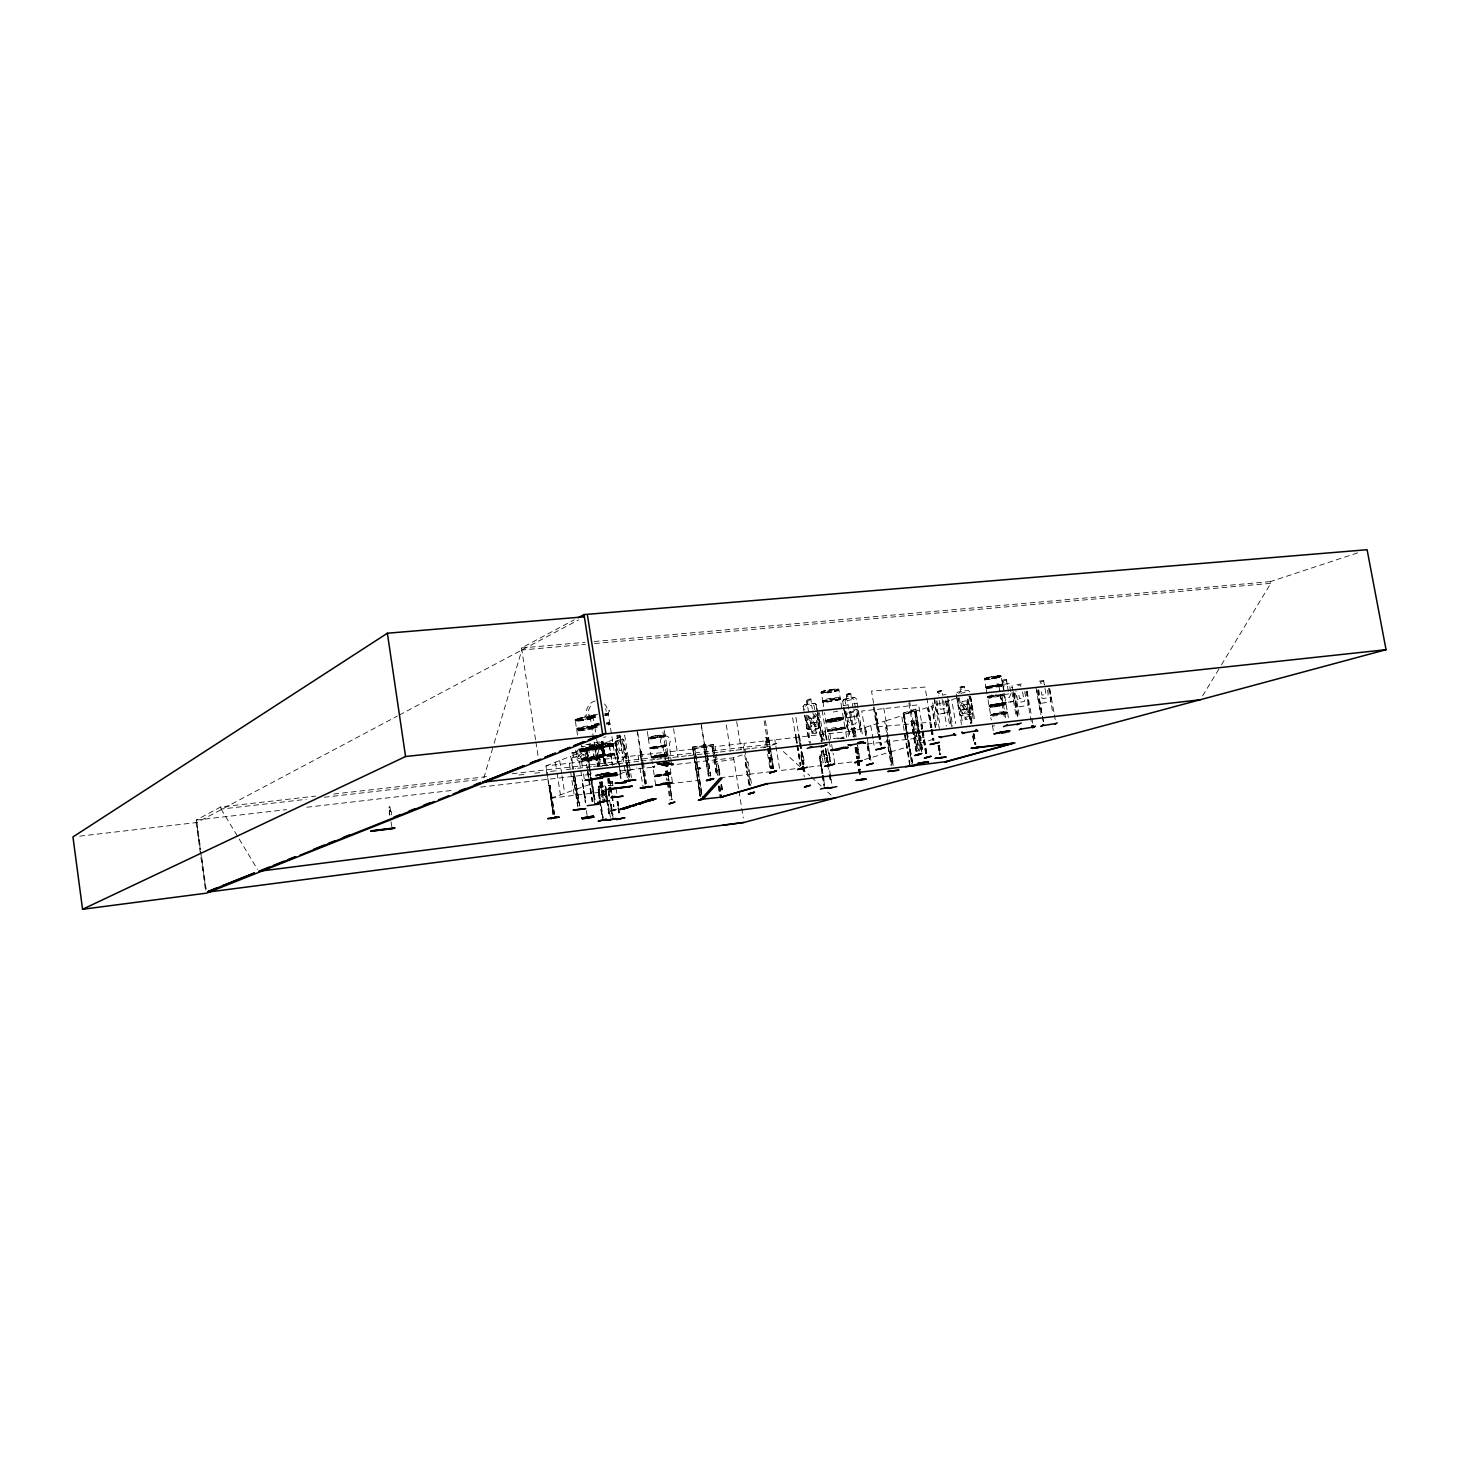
<?xml version="1.0" encoding="UTF-8"?>
<svg xmlns="http://www.w3.org/2000/svg" width="1459" height="1459" viewBox="0 0 1459 1459"><rect width="100%" height="100%" fill="white"/><g stroke="black" fill="none" stroke-linecap="round" stroke-linejoin="round"><path stroke-width="0.75" stroke-dasharray="5 3.75" d="M587.795 748.084L594.524 747.136C590.439 745.239 572.493 753.172 581.722 749.269L579.734 749.634L585.406 748.048M986.922 688.575L985.7 687.536L984.789 678.271M1002.059 684.198L986.01 688.229L987.433 696.727L995.275 695.888M841.697 708.016L840.348 698.679M846.53 737.178L845.089 727.512L827.308 730.43L824.499 712.63M1002.807 684.873L1003.445 689.596M1007.585 712.484L990.497 714.946L999.415 712.174L1006.418 711.39L1007.604 712.521L990.552 715.421L1007.604 712.612L1008.935 721.348M663.28 754.54L664.994 753.956M590.147 716.515L593.193 736.193M595.564 732.035L594.871 727.22A9.338 1.003 -8.8 0 0 582.305 728.059A9.338 1.003 -8.8 0 0 580.025 730.157A9.338 1.003 -8.8 0 0 594.871 727.22L594.889 727.093M594.123 742.193L596.275 756.491L599.904 754.686M611.321 733.184L608.221 713.487M577.509 735.044L575.174 719.871M840.001 699.791L823.15 702.6L821.162 692.15M665.231 735.901L648.252 738.236L649.857 747.701L666.799 745.494L649.82 748.485L666.69 745.239L665.249 735.81L648.434 738.911L665.176 736.047L648.27 737.652L647.03 729.792M596.312 755.817L596.257 757.185L614.804 753.975L581.211 759.683L579.661 749.689L589.874 748.868M839.034 718.138L825.849 720.6L828.457 720.6M625.674 757.531C629.759 741.993 621.443 772.139 616.975 755.124M829.059 740.37L827.362 730.941L845.162 728.041L827.344 730.339L844.761 727.348M613.327 746.151L602.385 747.61L602.676 748.558M991.846 704.606L990.387 704.989L1002.187 703.165L990.406 704.971M579.898 750.4L598.299 747.154L597.989 748.467L594.451 749.616L580.007 751.221L596.312 748.048M590.749 718.758L589.181 718.849L590.166 718.284M606.889 800.644L605.85 787.003L604.701 785.763L598.409 786.237L599.412 797.599M389.097 807.465L389.972 806.845M590.093 716.843L590.056 716.825A9.265 1.04 -8.8 0 0 595.637 716.861L590.001 716.387M581.266 759.409L599.613 758.078L600.98 766.996M603.297 749.598L605.813 765.264L601.309 741.537L602.841 740.971L603.132 742.303L581.886 746.917L581.667 745.604M603.552 755.671L605.175 755.415L603.369 754.339M592.682 716.387L591.479 716.643L593.321 717.481L589.947 718.649L591.296 717.956M581.193 759.811L591.479 759.099L614.731 754.321M594.834 727.384L594.634 726.071A9.192 1.003 -8.8 0 1 579.934 728.953A9.192 1.003 -8.8 0 1 582.177 726.892A9.192 1.003 -8.8 0 1 594.543 726.071L593.156 716.88M987.433 696.782L1004.485 694.593L1003.591 694.411M587.612 749.835L583.272 750.418L596.02 748.175L594.761 749.197M1013.367 701.487L1003.172 702.928L1013.367 701.487L1013.877 696.855M818.262 717.427L817.824 722.278L818.426 717.427M594.907 747.063L608.567 741.537L612.251 765.227M597.442 748.084C590.621 748.522 602.184 746.151 595.491 747.209M599.576 757.969L596.257 757.185L597.935 766.796M614.713 754.412L616.227 764.169M1050.425 701.706L1051.045 697.274L1049.021 685.712M1051.191 697.274L1050.571 701.834L1040.285 703.457L1038.042 699.353M592.5 747.263L590.166 747.683M1027.993 705.244L1028.595 700.812L1026.589 689.25M1028.741 700.812L1028.121 705.372L1017.835 706.977L1015.61 702.873L1013.586 691.219M949.371 707.743L948.769 712.302L938.319 714.308L936.021 710.15L933.997 698.186M971.621 703.603L971.001 708.18L960.569 710.004M971.767 703.585L971.147 708.308L960.478 710.168L958.162 705.992M597.388 746.734L597.205 747.81M595.071 799.879L586.901 747.847L582.469 752.096C576.56 746.589 575.156 753.063 581.667 753.336C576.123 756.364 577.946 761.726 582.743 754.084C589.874 759.555 589.965 753.355 583.509 752.862L587.01 749.488L607.601 743.743M858.457 711.19L857.819 716.041L846.949 717.974L844.615 713.67M860.208 722.989L859.588 727.713L848.956 729.591M860.372 722.989L859.734 727.859L848.883 729.774L846.53 725.47L848.901 729.774M957.56 702.363L958.326 697.785M1002.771 685.019L985.81 687.773L1002.752 685.548L1001.348 686.186M605.959 715.129L607.017 715.019L605.43 715.238M598.008 756.856C592.044 755.598 604.026 756.984 597.789 756.729M599.594 757.586C596.64 758.224 580.025 764.06 581.904 758.716M609.698 745.312L613.218 744.509M611.066 745.038L613.181 744.072L612.415 745.549M596.275 756.364L614.677 753.646L606.379 755.27M609.625 743.506L612.433 743.908M599.886 754.686L614.458 753.099L611.631 734.989M598.299 758.005L611.066 756.218L614.786 754.157M614.677 755.087L601.71 755.926M1002.187 703.293L1005.05 703.202L998.011 704.004M1004.996 703.129L1006.035 703.603M616.099 763.805L599.85 765.884M989.02 706.247L992.904 706.557M1004.558 704.405L988.892 706.028L991.974 705.572M836.937 690.618L838.816 689.377L840.311 698.478M664.757 756.218C659.887 758.37 637.455 758.771 663.28 754.467M665.103 754.595L663.243 754.759L668.258 754.777L665.158 754.923M598.117 747.81L593.995 749.269M589.965 716.387L593.685 715.019M594.725 746.972L595.491 746.479L592.482 747.099M997.482 676.484L986.448 678.526M824.043 692.241L822.912 692.368L824.317 691.949M652.939 757.695L655.055 756.966M577.965 719.706L576.524 720.144L578.019 719.725M594.853 748.503C597.898 749.652 577.618 751.494 580.518 749.744M483.841 777.902L493.507 745.385M494.145 743.215L521.83 650.003L585.387 644.349M699.171 768.966L699.919 767.398M700.138 768.346L697.73 768.838M700.831 768.145L698.496 769.258M697.676 768.583L700.849 768.182M698.059 768.437L699.481 768.711M698.587 769.312L699.335 767.762M651.279 757.495L653.322 756.874L652.155 757.185M813.794 718.01L815.38 713.962L813.94 705.208L811.478 703.913L810.876 699.007L806.389 699.591L807.174 704.278L804.292 704.642L803.015 706.484L804.438 704.752M1010.959 693.572L1009.409 697.457L1005.379 698.022L1002.588 694.739M655.729 784.778L654.197 776.352L671.231 773.544L654.307 775.841L652.957 767.27L654.872 766.431M997.354 677.687L999.05 677.195L996.552 678.125M1003.062 705.007L1001.877 705.335M618.215 763.13L614.932 742.85L617.759 740.406L616.92 735.847L620.002 735.008L616.92 735.847M615.917 741.081L614.932 742.85M654.453 767.379L653.048 767.051M839.399 720.017L841.387 719.433L827.18 721.84M962.247 701.56L960.587 705.536L962.01 713.889L964.545 714.983L965.183 719.634L969.724 718.849M959.274 697.803L959.986 701.98L962.849 705.153L964.29 713.487L968.521 712.74L967.08 704.387L968.74 700.429M835.916 691.037C836.244 690.49 833.764 691.147 835.496 691.11M658.283 757.02L665.632 756.309M655.529 747.409L650.076 749.105L661.274 748.029L666.799 745.677L649.839 748.522L652.41 763.768M826.961 762.638L825.849 755.835L824.335 754.741L826.086 754.467L819.94 754.996L822.201 773.416M664.374 756.273L666.818 755.981L664.939 755.78M665.049 754.157L667.93 754.011L667.146 754.54M598.555 786.346L599.448 798.547M670.793 772.905L670.265 768.619M999.743 676.757L1001.275 676.028L1000.181 675.517M651.261 756.874L668.167 755.47L667.365 755.999M613.09 744.163L613.072 744.199A9.21 0.912 -8.9 0 1 598.245 747.081L594.506 747.227M1202.654 695.834L1220.271 666.745M1221.457 664.812L1270.789 583.345L1270.479 581.594L1358.511 552.56M607.491 713.998L609.643 710.569L607.856 710.952A12.584 10.924 -87.4 0 0 603.315 702.91M617.887 740.534L616.646 742.467L617.978 751.002L620.02 754.267L622.792 753.519L623.704 749.452L622.373 740.88L620.64 739.768L619.801 735.19M815.654 728.46L818.463 728.114L819.812 726.235M1000.126 684.818L998.831 686.642L1000.126 684.818L1010.193 683.432L1011.853 684.836L1017.598 717.536M844.469 713.068L845.855 711.171M844.633 713.104L845.946 711.299M846.895 698.825L843.904 699.372L842.554 701.287L843.266 705.427M844.032 699.518L842.718 701.323L844.779 713.633L847.059 717.81L857.673 715.913M969.724 691.602L967.992 690.253L957.451 692.131L956.119 694.01L959.621 714.363L961.335 715.712L971.895 713.852L973.062 711.937L969.907 693.663M971.895 713.852L973.226 711.974M600.433 786.2L599.284 787.55L600.36 794.498L602.166 797.362L604.646 797.161L605.521 794.097L604.445 787.167L602.914 786.018M823.551 691.092L820.961 692.405L825.63 692.606A8.863 0.948 -9.5 0 0 838.67 689.596L838.779 689.523A8.863 0.948 -9.5 0 0 825.466 690.964A8.863 0.948 -9.5 0 0 825.593 692.606L823.788 692.715M823.533 706.667L823.095 702.126M834.457 691.055L835.478 690.946L834.512 691.092M840.457 719.688L843.594 718.466M984.26 678.599L988.144 679M839.709 698.095C837.794 696.545 821.618 699.317 823.788 700.958M825.976 721.585L832.469 720.272M603.333 748.777L600.306 748.321L603.552 748.266M826.396 721.858C828.84 723.263 846.019 720.327 842.135 718.32M816.201 733.056L815.435 728.351L817.441 726.473L816 717.7L813.155 714.217L811.733 705.481L807.593 705.992L809.052 714.764L807.447 718.776L808.888 727.567L811.368 728.843L812.079 733.585M805.386 706.265L807.338 704.423L806.444 699.554L810.748 699.189M958.545 693.645L960.551 691.748L959.603 687.153L964.144 686.35L964.91 690.818M1001.148 686.387L1003.044 684.581L1002.151 679.949L1006.473 679.365L1007.257 683.833M839.162 720.272L840.858 719.451M827.636 731.543L845.144 728.661L827.654 731.543M840.731 719.761L841.825 719.798M697.767 768.236L700.156 768.382M921.705 751.932L914.775 710.989L904.306 714.308L912.623 763.44M1014.26 693.791L1015.464 693.609L1019.622 717.956M1027.264 691.785L1026.06 691.985L1032.279 727.275M986.302 678.745L986.868 678.417M997.099 677.177L998.649 677.468M998.047 676.94L998.941 677.14M1002.716 684.508L985.7 687.353L1002.479 683.924L1001.093 675.645L998.23 676.848L999.233 677.085M1006.838 711.864L990.515 714.363L987.707 698.022L1001.33 694.648M1003.3 693.372L1002.752 694.247M991.099 706.411L992.849 706.156M990.169 707.268C990.734 706.265 994.6 705.645 988.947 706.101M1003.737 702.873L1005.816 702.946L1004.303 703.457M1001.585 705.317L1003.391 705.062M1002.497 704.788L1005.981 704.296L1002.26 704.259M1005.47 703.676L1005.579 702.654L1000.035 703.056M1005.525 704.059L1004.54 704.405M989.439 705.974L990.533 705.937M984.661 678.289L991.08 676.976M840.876 719.305L843.503 718.722M590.074 758.808L597.588 756.127M1006.145 713.834L992.886 716.15L990.46 715.129L1007.275 711.609L1004.485 694.63L987.597 697.639L988.582 698.259M613.035 744.236L613.072 744.199A9.21 0.912 -8.9 0 0 600.634 745.13A9.21 0.912 -8.9 0 0 598.245 747.081L598.008 746.917M605.394 714.91L606.561 714.928L604.701 715.348M200.321 849.412L196.272 820.067L220.801 806.918L315.673 796.103M535.544 739.64L521.52 647.942L574.244 619.82M79.716 836.153L196.929 822.511L397.304 716.114M399.31 715.056L578.493 619.929M596.658 745.658L598.391 745.221L594.743 747.373L598.008 747.646M596.403 747.154L598.172 747.519A9.265 0.912 -8.9 0 0 613.054 744.637A9.265 0.912 -8.9 0 0 600.67 745.549A9.265 0.912 -8.9 0 0 598.281 747.5L598.117 747.464M595.892 748.686L594.287 749.032M597.898 747.136L580.39 750.4M596.02 748.449L595.418 748.741M610.701 745.823L608.968 745.968L610.245 745.896M609.515 745.914L611.285 745.166L610.19 745.221M598.318 758.005L596.549 757.859L599.339 756.273L596.53 738.272M1002.88 684.453L1002.114 679.985M651.443 757.203L656.203 757.203M652.301 757.713L653.468 757.349M652.848 757.513L654.252 757.458L651.826 757.458M1012.4 687.536L1011.361 687.627M667.894 754.467L660.343 756.036M667.383 755.488L665.249 756.2M667.967 754.868L664.465 756.437M1001.056 698.624L1003.3 702.746L1000.91 698.679L999.579 690.636M823.35 691.785L824.39 692.131L823.405 692.15M811.587 703.73L814.669 703.329L816.347 704.843L817.332 711.153M814.669 703.329L816.347 704.843M803.873 709.238L804.912 709.165M823.077 702.144L839.727 698.077M672.38 782.042L671.213 773.726L654.179 776.206L671.122 773.27L654.234 775.44L669.444 772.595M808.268 729.245C802.778 727.093 817.131 731.451 818.463 728.114M829.241 721.257L827.928 721.421L843.174 718.521M828.055 720.928L836.955 719.834M830.39 721.165L827.162 721.512L828.603 720.855M841.259 719.98L839.855 720.272M597.242 747.245L594.378 746.552L586.263 749.744L595.454 746.406M589.655 771.592L586.135 748.084L596.421 744.181L599.831 766.176M595.819 744.619L586.317 748.339L590.512 775.367M984.916 679.092L987.561 678.417M987.378 678.544L986.521 678.198M830.171 739.494L829.387 740.205M915.285 714.454L915.577 716.369M641.158 760.577L639.808 752.023L640.738 751.786M552.888 814.505L549.277 785.38L553.709 814.304M573.004 776.553L577.618 806.389M641.522 751.786L642.854 760.34M548.456 785.58L550.152 785.325L554.584 814.231M574.591 776.133L579.825 805.86M701.761 795.064L694.758 748.339L696.527 759.373M989.439 705.335L990.424 704.989M700.229 796.231L692.551 746.935L700.411 796.176M550.791 798.201L575.849 789.374M576.597 789.155L589.673 784.541M619.728 773.89L636.543 767.963M711.919 746.497L714.126 757.33M1004.139 704.843L1003.008 704.989L1004.084 704.916M1005.561 704.551L1003.135 705.281M577.6 719.378L576.688 720.162M704.788 753.847L703.548 744.765L708.6 776.279M707.104 752.753L705.755 744.309L706.904 752.826M718.083 775.203L713.177 744.601L717.846 775.349M589.327 718.703L590.913 718.503M591.187 718.102L592.628 717.828M605.631 714.855L607.017 715.019M606.908 715.111L605.394 715.439M1006.126 713.834C1008.588 712.813 986.558 712.266 991.518 720.035M767.252 746.497L766.03 737.543L767.47 746.424M772.942 768.528L768.091 737.379M668.678 780.2L667.474 771.446M667.784 771.464L669.152 780.146M773.671 768.401L768.619 737.324L773.471 768.474M665.34 771.683L666.489 771.519L665.34 771.683L666.708 780.383M766.85 737.488L768.51 746.315M698.861 768.309L699.882 768.036M796.559 743.215L795.337 734.315M797.289 743.087L795.848 734.26L797.07 743.16M695.761 768.182L699.937 796.231M677.14 764.334L733.585 757.805L742.157 754.96M763.586 747.865L776.443 743.616L776.772 745.531M719.287 774.182L718.083 765.519M822.402 731.269L824.353 739.987M822.912 731.214L824.134 740.06M719.925 774.054L718.558 765.464L719.743 774.127M826.25 739.822L825.028 730.977L826.469 739.749M582.67 750.437L581.557 750.637M597.643 747.044L589.874 748.868M596.001 748.212L597.278 747.902M609.114 745.859L610.19 745.731M745.294 762.382L749.087 785.854M851.746 727.968L852.986 736.759M906.148 730.685L903.176 713.086L915.778 709.129L919.918 733.549M612.452 745.549L607.418 746.807M747.172 762.072L748.102 761.963L751.367 783.355M856.05 736.303L854.609 727.585L855.831 736.376M904.252 714.363L914.775 710.989M949.663 700.338L932.046 705.974L935.693 727.384M955.609 698.442L951.687 699.7L955.773 723.591M581.886 758.716L593.868 756.4L592.153 745.403M664.429 737.087L648.544 739.294L656.094 737.196M865.534 735.409L865.059 731.087M916.033 751.421L911.164 721.22L912.149 721.111L917.237 751.239M912.149 721.111L910.945 721.293M802.195 764.261L800.991 755.762L802.377 764.188M801.721 755.707L800.809 755.817M914.173 720.892C911.839 719.798 917.073 726.783 915.632 729.5M802.888 755.543L805.003 763.914M921.559 729.299L921.03 724.74L921.796 729.226M652.082 756.874L658.976 755.361M666.07 755.452L667.31 755.178M665.34 756.163L664.246 756.382L666.581 755.963M855.466 749.379L856.342 749.269M935.602 725.342L935.365 725.47M971.293 723.39L970.454 714.728M886.853 740.187L887.747 739.968L886.853 740.187L891.139 765.774M666.198 756.346L667.401 755.981M889.224 739.622L893.528 765.227M654.672 765.866L652.957 767.27M864.494 759.574L889.789 752.133M890.647 751.896L906.933 747.117M920.027 743.251L934.945 738.874M826.943 719.998L828.347 719.597M826.925 720.235L830.135 719.415M843.557 719.232L839.071 719.743M987.178 677.833L984.551 679.11M998.357 677.687L1001.202 676.611L997.445 676.502L999.105 676.374M601.728 749.78L604.847 765.446M1001.366 686.186L988.126 688.557M619.783 737.616L618.014 738.108L617.777 736.594L619.546 736.084L623.868 763.239M629.486 776.17L623.941 740.406L622.738 739.038L620.713 739.585M615.789 741.099L622.719 739.202M617.832 763.148L615.096 745.64L616.282 745.385L621.425 778.231M626.914 767.616L623.941 743.215L629.121 776.206M878.099 732.29L875.163 712.776M879.321 732.126L876.075 712.703L879.011 732.199M991.938 705.226L989.02 705.609L992.521 706.174M998.065 704.332C976.545 708.764 1014.352 702.126 1003.865 703.603M1001.768 705.208L1002.698 705.062M930.66 727.603L927.742 708.454L930.97 727.53M578.639 718.393L574.974 720.144L580.664 720.217M591.643 716.606L592.701 716.679M613.546 747.592L612.962 743.889A9.265 0.912 -8.9 0 0 600.543 744.747A9.265 0.912 -8.9 0 0 598.154 746.716A9.265 0.912 -8.9 0 0 612.944 743.853C623.485 742.139 610.044 752.133 612.962 743.889M581.649 749.342L587.795 748.066L583.381 748.941M583.436 749.288L581.612 749.981L583.29 750.309M596.512 747.117L605.449 745.348M615.844 743.269L616.428 746.99M823.551 691.055L825.356 690.636M596.403 748.941L595.4 749.105M834.949 690.563L835.825 690.399M597.424 757.221L591.369 758.479M598.445 756.911L604.591 755.634M823.241 762.948L821.198 751.184L823.806 750.966L825.666 762.747M823.806 750.966L821.125 751.203M819.94 754.996L821.818 754.96L820.815 756.254L821.928 763.075M663.152 754.139L651.808 756.856M653.267 756.455L656.842 755.744M827.217 755.671L825.995 754.613L827.217 755.671L828.748 765.464M821.928 773.471L819.739 758.571L822.912 773.343M819.484 758.625L820.469 758.498M654.161 757.312L653.048 757.13L656.878 756.09M666.07 755.124L652.811 757.148M987.123 677.523L1000.254 675.481M987.178 678.471L989.111 677.906M666.508 756.127L652.027 758.333M996.497 677.614L998.594 676.867M828.311 719.597L834.475 718.32M828.402 720.272L832.323 719.396M840.858 718.959L828.274 720.928M609.716 781.696L612.433 781.495L612.908 785.216M604.701 785.763L605.759 787.076M988.837 687.262L990.643 686.842M612.926 785.325L608.585 785.507M610.3 785.398L608.494 785.526M599.175 798.62L598.099 789.884M600.178 798.492L598.828 789.83L600.579 802.888M606.342 798.055L605.266 789.355L606.616 797.982M992.047 694.94L987.451 696.581M842.208 738.546L844.013 738.145M991.901 705.153L993.761 704.806M991.737 705.773L989.931 706.393L991.536 706.375M991.646 706.32L991.573 706.411M1002.953 704.077L996.88 705.281M1001.257 705.189L1002.935 704.697M994.965 706.831L1003.719 705.025M592.573 716.57L587.74 716.88M585.861 744.71L602.859 741.136L605.138 755.726L583.892 759.975L583.691 758.644L604.901 754.23M601.837 742.576L603.096 742.412L601.564 742.722M576.834 756.82L572.621 757.695L571.873 752.88L576.104 752.005M571.964 752.88L576.25 752.133L577.272 749.434L585.004 747.774L588.707 749.47L589.4 753.975L586.445 757.093L578.694 758.735L576.943 756.619L572.73 757.495M596.767 748.139L603.005 747.482L603.26 749.124L599.594 749.817L599.047 747.555L602.421 746.899L603.57 749.124L601.382 749.835L603.643 749.543L602.549 749.579L604.92 765.446M601.637 749.415L601.382 747.774L613.181 745.312M596.986 747.026L595.4 747.154M592.281 749.178L594.907 748.832M996.497 677.651L988.144 679.037M998.157 677.067L984.369 678.544M837.685 711.19L833.326 712.028M996.57 678.125L985.39 679.675M601.6 766.103L608.512 764.863M830.116 719.159L832.25 718.977M654.817 755.525L656.751 755.124M655.036 756.966L659.103 756.2M836.901 719.579L843.083 718.211L836.846 718.576M830.372 721.184L839.126 719.816M712.831 751.586L712.521 749.671M993.67 704.405L997.938 703.603M833.344 738.692L843.959 737.069M1001.275 705.226L992.904 706.594M999.269 706.12L1001.33 705.7M715.658 770.644L716.187 772.522M719.232 791.453L718.922 789.556M862.251 733.895L856.397 698.806L854.646 697.438L851.509 698.004L850.743 693.39L846.129 694.229L846.913 698.843M843.94 699.39L854.682 697.438M585.369 747.774L592.354 746.734M655.839 735.537C627.042 742.23 686.988 730.394 657.334 736.996M843.302 705.664L848.08 704.806M853.515 703.822L857.144 703.183M941.839 690.727L937.626 691.475L938.411 695.943M856.542 709.402L853.278 709.968L855.868 711.098L857.308 719.725L855.612 723.828L851.308 724.594L848.39 721.311L846.968 712.703M945.797 694.448L942.587 695.177L941.949 690.545L937.462 691.347L938.228 695.815M991.08 676.94L1000.29 675.809M595.6 748.576L596.001 748.886M607.436 746.807L602.749 747.573M959.785 687.262L964.016 686.532L964.782 691.001M589.454 758.862L581.484 760.85L582.907 769.969M655.51 747.409L657.662 747.044M658.884 746.771L666.471 744.71L649.82 747.464L666.727 746.351L669.334 762.875M853.697 712.028L849.393 712.794L846.475 709.53M960.806 693.244L965.037 692.478M832.214 718.74L836.791 718.211M832.305 719.323L834.584 718.922M837.028 720.254L827.928 721.512M996.406 694.685L987.396 697.274L998.686 694.849M962.247 701.578L966.478 700.794L969.36 703.986L970.782 712.339L968.776 714.235L969.56 718.722M656.878 756.054L665.158 754.887M660.453 756.71L662.587 756.309M962.849 705.153L967.08 704.387M1016.923 684.672L1021.318 683.961M1039.337 681.152L1043.732 680.441L1044.37 684.946L1043.586 680.623M1017.944 685.402L1020.571 685L1020.826 686.441M582.597 783.519L585.369 802.432L582.962 785.854M584.712 794.717C586.5 806.553 582.87 785.434 584.968 797.763M997.664 677.651L998.868 677.323M655.839 735.537L664.903 734.953L663.663 727.02M1002.497 684.016L985.755 686.697L989.512 686.788M993.597 686.222L989.494 686.788M994.91 686.022L1002.588 685.365M610.591 745.604L598.299 747.154M834.475 718.339L836.755 717.992M996.588 695.761L1000.71 695.195M834.895 721.494L830.554 722.096M658.976 755.379L663.243 754.686M998.065 704.314L1003.865 703.566M1000.309 704.496L998.157 704.825L1002.278 704.241M996.862 705.062L992.777 705.864M994.819 706.028L996.971 705.682M606.16 765.793L608.604 765.428M837.813 738.455L844.141 737.634M1008.789 693.882L1004.759 694.448L1003.3 686.077L1007.348 685.511L1008.424 691.785M840.22 738.637L844.214 738.163M808.158 729.427L811.24 729.026L811.952 733.749L816.438 733.166L815.49 728.315M994.983 706.813L990.15 707.268M656.203 757.294L658.283 756.929M809.654 718.521L813.775 717.974L815.234 726.746L811.095 727.275L809.654 718.485L806.827 715.038M605.43 745.348L612.561 744.819M610.172 745.403L610.847 745.148M590.311 748.613L592.609 748.321M836.736 717.992L840.694 717.554M836.791 718.229L843.174 717.792M585.478 751.075L587.758 750.801M830.299 720.6L842.354 719.013M994.728 705.39L991.135 706.028M804.383 704.788L814.614 703.512M996.771 684.07L998.74 683.815M988.254 679.511L990.223 679.256M835.843 699.463L823.77 700.958M590.895 717.974L590.238 718.776M669.426 783.83L697.894 780.419M720.053 777.756L747.92 774.419M748.941 774.273L770.461 771.702M795.027 768.765L779.872 770.571L774.857 739.822M808.87 767.106L821.472 765.592M851.782 761.963L834.876 763.987L833.071 753.136M550.918 798.164L605.996 791.562M712.758 762.109L733.877 759.647M698.004 768.091L698.952 767.872L697.931 769.167M389.644 814.888A2.991 0.985 83.4 0 1 389.608 811.405L389.134 808.231L389.772 811.386A2.991 0.985 83.4 0 0 390.027 815.545M391.669 814.888A2.991 0.985 83.4 0 0 390.72 811.003L390.556 811.022A2.991 0.985 83.4 0 1 391.486 814.906M196.272 820.067L286.566 809.599M306.882 807.246L453.64 790.249M480.722 787.094L593.612 774.018M620.695 770.881L654.562 766.96M867.211 744.054L924.149 737.433M627.133 765.464L627.479 768.747A3.064 1.313 83.4 0 1 628.482 773.398L629.176 777.282M626.02 769.75A3.064 1.313 83.4 0 0 626.695 774.018L627.552 777.829M856.506 749.488L858.184 758.333M694.32 748.485L712.375 746.333M333.746 794.043L489.604 776.297M512.182 773.726L776.443 743.616M220.801 806.918L221.111 809.07L306.262 799.331M324.354 797.252L480.43 779.416M518.893 775.021L525.678 774.237M534.723 773.197L541.508 772.431M550.554 771.392L557.356 770.626M566.402 769.586L575.448 768.546M577.709 768.291L591.278 766.741M593.539 766.486L607.108 764.935M609.37 764.662L622.938 763.112M625.2 762.856L638.787 761.306M641.048 761.051L654.617 759.501M656.878 759.245L670.447 757.677M672.708 757.422L686.277 755.871M688.539 755.616L702.126 754.066M704.387 753.811L717.956 752.26M720.217 751.987L733.786 750.437M736.047 750.181L749.616 748.631M751.877 748.376L765.446 746.826M705.755 744.309L703.347 744.838M765.811 737.616L767.069 737.415M854.609 727.585L853.369 727.767L855.047 736.412M639.808 752.023L641.705 751.713M692.332 747.008L713.177 744.601M712.959 744.929L692.861 747.209L700.521 795.21M692.897 749.105L664.447 752.333L665.523 759.081M798.657 737.123L743.944 743.324L750.783 785.599M864.84 731.16L866.026 730.977L866.518 735.281M920.811 724.813L921.979 724.631L922.507 729.19M586.135 748.084L589.691 767.616M903.176 713.086L906.586 730.631M824.809 731.05L826.761 739.768M596.421 744.181L599.23 766.486M915.778 709.129L919.462 733.603M665.888 755.926L666.818 755.981M654.398 757.768L656.203 757.294M601.728 755.926L598.008 756.218M607.582 744.145L611.357 743.853M610.737 745.458L611.777 745.531M1002.005 702.8L1003.664 702.654M838.98 718.375L840.84 718.211M521.52 647.942L585.059 642.307M594.141 641.504L1270.479 581.594M594.47 643.547L1270.789 583.345M1000.71 695.195L1004.43 695.25L988.582 698.277M877.516 726.837L930.97 722.169M605.886 714.636L608.476 713.579L604.901 713.305A9.21 1.04 -8.8 0 1 604.61 715.001M835.843 699.463L837.685 699.299M834.165 689.177L838.761 689.359M997.318 675.681L999.032 675.535M986.448 678.8L988.126 678.69M823.606 752.953L822.055 753.081L821.855 751.859L823.405 751.732M822.11 756.145L824.536 755.944M874.835 712.867L876.075 712.703M927.432 708.545L928.617 708.381L931.553 727.53M601.71 794.389L604.19 794.188M600.616 787.441L603.114 787.258M597.825 789.957L598.828 789.83M599.758 782.516L602.33 782.316L602.822 786.054M601.983 782.972L600.397 783.082L600.579 784.322L602.184 784.194M623.121 743.433L628.665 776.37M616.282 745.385L618.999 765.136M602.968 749.525L602.056 749.835L604.5 765.501M665.067 754.577L667.675 754.504M665.213 755.434L667.693 755.361M596.64 747.628L598.299 747.5M994.582 725.852L992.631 725.871M827.071 721.074L828.493 720.983M840.749 717.773L843.484 717.992M837.667 699.299L840.256 699.408M986.904 688.575L988.144 688.539M389.389 806.572L389.097 807.848M669.426 772.595L670.903 772.759M583.892 759.975L583.691 758.644M654.179 766.34L652.629 766.431L654.252 766.832M582.105 761.197L596.001 759.428L599.685 757.33C595.874 757.768 581.302 757.568 582.123 761.197M581.886 746.917L581.94 745.604M601.382 747.774L601.837 749.434M580.463 750.838L581.667 750.82M611.285 743.871L612.561 743.889M576.943 720.454L575.703 720.418M827.198 721.476L826.195 721.366L827.18 721.403M826.268 721.786L827.198 721.804M826.177 720.746L827.089 720.819M842.19 718.156L843.247 718.211M592.226 745.403L587.868 744.491L592.354 745.257L594.105 756.601L590.111 758.954L578.986 761.306L577.253 760.084L575.539 748.886M699.791 768.838L698.697 768.109M935.784 700.63L940.198 726.254M959.748 714.272L961.372 715.548M856.561 709.22L858.33 710.606M783.337 751.531L799.787 766.559M801.429 768.054L809.654 775.568M811.313 777.082L821.18 786.091M827.745 792.091L831.046 795.1M622.628 739.038L623.85 740.497M221.111 809.07L257.495 869.382M840.165 698.241L840.183 698.277A8.991 0.912 -9.5 0 1 826.998 701.378A8.991 0.912 -9.5 0 1 826.888 699.773A8.991 0.912 -9.5 0 1 840.238 698.369M968.758 695.961L971.165 699.955M958.308 705.955L960.569 710.022M1038.188 699.299L1040.358 703.293M1015.756 702.837L1017.926 706.831M936.04 710.168L938.338 714.326L948.769 712.302L949.517 707.743L947.347 695.852M599.923 786.127L607.163 799.787M844.98 727.33C824.718 726.71 819.994 734.041 844.852 726.947L841.989 709.731M389.918 807.137L390.72 811.003M601.673 741.555L605.284 765.227M665.632 759.574L662.477 745.002A4.979 4.869 -73.5 0 1 661.438 738.09A4.979 4.869 -73.5 0 1 668.24 736.868A4.979 4.869 -73.5 0 1 669.334 743.798L671.341 762.893M626.695 774.018L627.388 777.866M1049.823 689.523L1053.945 712.557M1054.401 714.709L1055.495 721.384M1048.565 688.393L1052.741 712.74M1047.507 690.125L1048.219 694.174L1046.632 697.986L1042.547 698.624L1039.738 695.505L1038.334 687.39M1044.954 688.429L1046.03 694.52L1041.945 695.159L1040.869 689.086M1042.528 716.588L1043.677 723.208M1042.456 716.624L1043.604 723.263M1036.692 690.253L1040.942 714.563M1036.018 687.681L1040.851 714.618M1027.063 691.11L1031.495 716.095M1031.951 718.247L1033.027 724.922M1024.729 691.621L1025.786 697.694L1024.2 701.524L1020.115 702.162L1017.324 699.025L1015.902 690.928M1022.54 691.967L1023.598 698.04L1019.513 698.679L1018.455 692.606M1014.078 693.189L1018.4 718.138M1013.677 693.9L1018.127 719.615M1011.944 691.985L1016.412 717.719M1010.595 691.493L1009.5 685.219L1007.093 684.034L1006.363 679.529M1001.95 695.542L1005.889 719.196M999.032 686.66L1000.072 692.624M1000.418 694.63L1004.686 719.378M992.467 725.725L993.798 733.312M970.582 696.399L975.031 722.15M969.341 696.618L973.791 722.369M968.138 699.062L972.296 723.245M974.101 733.786L975.907 744.382M971.913 723.208L970.235 714.582L969.287 714.691L970.746 723.19M973.737 733.822L975.542 744.418M967.317 699.025L971.658 723.354M973.481 733.95L975.287 744.564M973.117 734.005L974.922 744.601M972.934 735.938L974.393 744.418M968.94 714.345L970.509 723.263M972.697 735.993L974.156 744.491M958.308 698.569L962.739 724.302M956.283 694.046L961.499 724.521M948.186 699.773L952.763 726.235M951.523 726.454L947.146 700.831L951.469 726.418M945.815 700.429L946.526 704.588L944.885 708.563L940.69 709.311L937.827 706.138L936.423 697.821M945.614 701.633L949.681 725.415M943.572 700.831L944.283 704.989L940.07 705.737L939.012 699.499M942.149 699.518L946.672 726.053M934.161 698.223L939.322 728.606M932.72 702.782L936.86 727.166M939.341 745.221L940.854 754.084M938.994 745.275L940.49 754.121M938.757 745.403L940.18 754.358M935.255 727.549L931.626 706.156L914.665 711.573L917.529 728.479M938.028 745.64L939.523 754.485M926.501 695.834L925.006 687.061L871.515 691.055L878.409 732.199M926.866 698.04L931.863 727.439M932.228 729.573L934.015 740.151M931.9 729.646L933.705 740.242M931.334 729.646L933.14 740.242M931.024 729.719L932.812 740.315M922.745 729.117L918.623 704.825L861.704 711.025L865.771 735.336M923.036 730.904L926.921 753.847M922.89 731.433L926.702 753.902M922.179 731.47L925.973 753.956M921.942 731.543L925.754 754.011M920.301 735.774L922.927 751.33M919.845 735.828L922.471 751.385M919.334 733.822L915.231 709.53L903.395 713.323L912.203 765.574M919.298 735.062L922.325 751.494M919.024 735.154L921.596 750.437M917.875 730.594L921.249 750.473M917.583 733.64L914.702 711.208L903.595 714.6L912.714 763.258M917.966 735.883L920.611 751.513M915.997 731.634L919.261 751.002M913.936 720.965L915.395 729.555M915.76 731.707L919.024 751.057M909.541 700.776L918.058 751.184M908.866 703.11L917 751.294M911.164 721.22L916.252 751.349M906.969 732.837L911.784 761.452M906.513 732.892L911.346 761.507M905.2 734.752L909.942 762.856M910.015 765.1L901.644 715.749L885.449 720.928L892.908 765.355M904.562 734.88L909.668 765.136M883.789 708.107L887.929 732.765M886.434 732.236L884.592 721.184L853.46 731.141L854.536 737.616M886.817 734.442L892.033 765.574M887.4 740.005L891.485 765.72M879.686 734.278L881.491 745.075M879.376 734.369L881.181 745.148M878.774 734.369L880.579 745.148M878.464 734.442L880.269 745.239M873.357 706.958L877.862 733.913M870.768 725.597L872.956 738.728M873.321 740.917L874.05 745.275M865.424 727.312L866.865 736.029M867.23 738.199L870.987 760.704M867.923 743.78L870.768 760.777M867.54 745.95L870.02 760.814M867.321 746.023L869.801 760.887M856.852 709.785L860.974 734.132M855.393 707.925L853.971 699.317L851.399 698.186L850.615 693.572L846.311 694.356L847.095 698.97L845.053 700.922L845.764 705.226M583.91 790.887L584.585 794.389L584.165 791.453M853.096 708.344L851.655 699.736L847.351 700.502L848.791 709.11M859.679 758.096L857.509 745.02L859.46 758.151M856.871 747.318L858.676 758.206M850.652 711.427L854.883 736.831M856.634 747.373L858.512 758.297M858.895 760.54L860.391 769.495M858.549 760.577L860.044 769.55M856.324 748.394L858.111 759.172M858.22 760.486L860.974 776.37M854.172 737.452L853.096 730.977L799.66 737.014L800.371 741.391M855.959 748.248L857.764 759.045M858.02 760.558L860.646 776.407M849.539 711.573L853.77 736.977M855.521 747.537L857.327 758.425M852.038 727.986L853.479 736.704M855.302 747.592L857.108 758.498M857.327 760.595L859.935 776.316M855.029 747.592L856.615 758.552M857.126 760.65L859.734 776.37M845.709 711.846L849.74 736.12L845.636 711.81M843.594 707.469L848.481 736.339M838.56 689.25A8.827 0.948 -9.5 0 1 825.557 692.241A8.827 0.948 -9.5 0 1 825.447 690.599A8.827 0.948 -9.5 0 1 838.56 689.25L838.688 690.107A8.809 0.93 -9.5 0 1 825.721 693.098A8.809 0.93 -9.5 0 1 825.593 691.475A8.809 0.93 -9.5 0 1 838.67 690.125M829.843 733.603L831.283 742.284M831.648 744.455L832.724 750.966M829.314 741.774L830.663 749.78M822.11 710.223L827.034 740.041M829.15 752.844L830.609 761.616L828.931 752.917M828.657 752.899L830.098 761.671M827.709 748.595L829.879 761.744M829.642 770.589L830.7 776.936M831.046 779.051L831.739 783.282M825.812 748.759L827.982 762.2M830.08 774.875L831.466 783.337M825.593 748.832L827.545 762.2M829.624 774.893L831.028 783.337M819.338 712.685L823.916 740.406M825.302 748.832L827.271 762.255M827.618 764.37L829.004 772.832M829.35 774.948L830.755 783.41M822.639 741.336L817.824 712.101L822.457 741.409M816.146 704.952L819.593 726.217M820.651 734.643L821.727 741.172M823.168 749.871L825.32 762.911M816.967 714.491L821.417 741.482M816.785 714.582L821.235 741.555M823.259 775.458L824.663 783.939M820.195 758.571L823.35 777.647M823.697 779.763L825.083 788.243M819.502 756.382L821.107 766.103M822.548 775.531L824.299 786.146M822.274 775.604L824.025 786.2M806.134 715.475L810.511 743.196M804.912 715.621L809.471 743.288M803.216 706.503L808.943 741.227M800.736 743.579L804.091 764.024M795.939 717.409L803.727 764.826M803.508 764.881L798.657 733.932L799.368 742.886M803.635 766.194L805.021 774.638M799.733 743.689L802.997 764.954M803.453 766.249L804.821 774.693M802.724 766.303L804.11 774.747M802.541 766.358L804.256 776.918M797.654 745.294L800.9 765.154M797.435 745.367L800.699 765.227M792.62 717.773L796.833 743.488M797.143 745.348L800.389 765.209M796.924 745.421L800.189 765.282M391.012 821.745L391.942 827.381M765.391 720.728L773.161 768.455M768.875 748.522L772.121 768.528M764.133 720.837L768.346 746.734M768.656 748.595L771.92 768.583M767.835 748.649L771.082 768.656M767.616 748.722L770.881 768.711M765.446 740.88L766.176 745.294M767.598 754.102L770.115 769.495M749.744 785.744L742.905 743.452L715.038 746.607L719.688 775.531M745.476 762.309L749.561 785.799M736.686 721.621L741.245 749.835M733.585 757.805L738.582 788.808M738.947 791.052L743.288 817.97M726.308 724.959L730.521 751.057M721.658 784.796L723.026 793.386M721.476 784.851L722.843 793.441M721.184 784.851L722.57 793.441M721.001 784.906L722.387 793.495M719.852 786.127L721.603 797.052M719.615 786.2L721.366 797.125M714.491 759.537L716.953 774.93M718.722 785.945L720.491 796.942M713.688 757.495L712.028 746.26L694.192 748.303L701.633 794.991M714.162 759.555L716.551 775.148M718.43 786.146L720.217 797.234M707.433 754.868L710.825 775.969M707.232 754.941L710.606 776.042M701.068 723.245L709.658 776.152M701.36 725.67L709.457 776.206M705.153 756.09L708.399 776.334M696.873 761.58L702.873 799.131M673.566 728.679L678.107 757.257M662.915 732.09L667.091 758.516M669.681 782.261L672.252 799.678M667.292 770.334L669.079 781.568M671.942 799.678L669.189 782.316L671.76 799.733M664.337 759.191L663.28 752.443L545.976 765.902L553.417 814.414M666.125 770.443L667.675 780.255M668.021 782.425L670.775 799.806M667.237 782.498L669.809 799.933M643.401 762.419L646.556 783.848M637.692 732.473L642.234 761.288M642.416 762.492L645.662 783.921M637.036 730.394L641.905 761.397M640.227 751.969L641.577 760.522M641.486 762.71L644.86 784.085M638.057 755.288L638.732 759.519M640.045 767.963L643.036 786.966M628.081 756.419L631.4 777.574M629.467 765.847L624.671 735.208L608.841 741.373L612.543 765.063M627.261 769.823L628.975 780.802M619.893 735.026L620.64 739.768M624.215 765.428L625.236 771.957M619.346 767.325L621.042 778.267M619.929 774.072L620.604 778.449M616.045 788.316L616.975 794.261M618.014 801.465L619.346 810.055M617.722 801.538L618.397 805.824M618.725 807.976L619.747 814.414M617.285 801.52L617.959 805.824M618.288 807.958L619.291 814.396M617.011 801.593L617.686 805.879M618.014 808.031L619.017 814.469M612.269 781.641L612.853 785.343M609.807 780.401L611.868 793.587M612.215 795.775L613.929 806.772M609.297 778.249L611.704 793.641M612.051 795.848L613.765 806.827M608.476 778.304L610.902 793.86M602.603 741.117L605.175 755.634M605.284 758.99L606.324 765.556M608.348 778.541L609.625 786.802M609.68 787.167L610.737 793.915M607.528 778.595L608.385 785.252M608.895 787.386L609.753 794.024M611.248 804.183L612.926 814.943M610.974 804.256L613.309 819.32M608.585 790.869L609.497 796.833M608.494 790.887L609.187 795.629M610.519 804.237L612.196 815.016M608.239 791.38L609.242 797.854M609.57 800.006L611.923 815.07M605.759 787.039L608.02 802.249M608.348 804.401L610.354 817.332M606.05 791.526L607.072 798M607.4 800.152L610.081 817.405M606.944 800.152L609.643 817.405M606.67 800.207L609.351 817.459M602.22 781.568L605.303 801.356M601.71 781.623L604.792 801.41M595.491 746.169L598.555 766.249M600.926 781.659L604.062 801.666M600.907 782.735L603.297 798.037M594.925 746.862L597.898 765.957M600.743 782.699L602.895 798.091M594.415 746.516L597.497 766.34M599.904 781.769L602.986 801.611M599.74 782.371L600.342 786.237M601.527 807.137L603.205 817.952M600.907 805.04L603.26 820.177M599.777 800.717L602.476 818.025M599.503 800.772L602.202 818.08M592.044 782.845L594.415 798.091M590.859 777.611L594.342 800.134M589.983 773.781L591.004 780.328M591.333 782.516L594.725 804.365M588.032 771.3L589.035 777.775M589.363 779.945L592.719 801.556M588.798 777.866L584.457 750.929L571.49 755.999L573.533 769.258M588.962 780L592.482 801.648M587.393 771.428L588.396 777.902M588.743 780.073L592.08 801.684M583.509 773.854L584.475 780.127M579.515 762.109L582.488 781.331M582.816 783.465L585.77 802.359M586.39 810.639L587.43 817.35M574.81 776.042L579.606 805.933M573.879 771.464L579.205 805.988M572.785 769.495L570.743 756.236L545.848 765.939L553.289 814.45M573.132 771.702L578.457 806.207M573.442 776.407L578.019 806.353M569.32 763.258L570.305 769.677M570.633 771.811L574.262 795.374M559.672 760.54L561.697 773.653M562.025 775.823L564.724 793.295M555.405 762.218L556.736 770.899M557.083 773.088L560.42 794.808M549.988 785.38L554.42 814.286M535.891 741.883L538.298 757.568M196.929 822.511L200.594 848.992M201.816 857.819L206.084 888.713M200.631 851.673L205.938 890.045M196.053 822.183L200.613 855.083M200.904 857.272L205.464 890.172M628.482 773.398L628.993 777.3M595.6 716.515A9.21 1.04 -8.8 0 1 590.184 716.223A9.21 1.04 -8.8 0 1 598.135 714.126M604.974 714.217A9.192 1.04 -8.8 0 1 604.737 715.913M595.746 717.409A9.192 1.04 -8.8 0 1 590.257 717.281A9.192 1.04 -8.8 0 1 595.965 715.457M604.938 713.633A9.265 1.04 -8.8 0 1 604.683 715.348M590.093 716.734A9.265 1.04 -8.8 0 1 595.856 714.874M606.543 723.463A9.374 1.021 -8.9 0 1 608.02 724.667M597.114 726.655A9.374 1.021 -8.9 0 1 591.606 726.4A9.374 1.021 -8.9 0 1 599.704 724.284M606.543 724.102A9.228 1.003 -8.9 0 1 608.002 725.305M597.26 727.239A9.228 1.003 -8.9 0 1 591.843 727.001A9.228 1.003 -8.9 0 1 599.813 724.922M606.452 722.898A9.374 1.021 -8.9 0 1 607.929 724.12M597.023 726.108A9.374 1.021 -8.9 0 1 591.515 725.852L591.515 725.743A9.374 1.021 -8.9 0 1 599.613 723.737M607.929 722.241A9.228 1.003 -8.9 0 1 607.71 723.5M596.986 725.451A9.228 1.003 -8.9 0 1 591.57 725.214A9.228 1.003 -8.9 0 1 599.54 723.117M605.886 736.868A9.228 0.948 -8.9 0 1 603.57 737.287M595.144 700.995A12.584 10.924 -87.4 0 0 586.336 715.712L584.567 716.114L587.758 718.357L590.056 714.892L588.287 715.293A10.505 9.119 -87.4 0 1 593.375 703.858M605.521 708.709A10.505 9.119 -87.4 0 1 606.233 711.317M816.803 726.418L815.253 726.618L812.316 722.752C811.806 730.138 806.699 727.84 811.277 721.804C804 715.913 809.198 713.706 812.061 720.655C812.699 713.232 818.116 714.217 813.101 721.53L816.803 726.418M970.235 712.302L968.74 712.685L965.657 709.038C965.274 716.114 959.475 714.381 964.6 708.199C957.159 702.891 962.521 700.594 965.384 707.031C966.04 699.973 971.658 700.32 966.46 707.834L970.235 712.302M840.348 698.861L840.329 698.897A8.991 0.912 -9.5 0 1 827.089 701.907A8.991 0.912 -9.5 0 1 826.961 700.302A8.991 0.912 -9.5 0 1 840.311 698.897M654.599 776.899L671.176 774.364L654.58 776.899M1037.896 690.071L1042.073 714.418L1037.896 690.071M805.149 719.105L807.429 723.591L817.824 722.278L807.52 723.427L805.295 719.05M620.877 741.3L618.124 742.066L619.455 750.601L622.227 749.853L620.877 741.3M826.834 757.969L826.834 757.969M822.42 769.695L820.943 766.139L822.42 769.695M585.369 750.181L577.636 751.841L578.329 756.327L586.08 754.686L585.369 750.181M574.317 753.373L572.931 753.665L573.387 756.546L574.755 756.254L574.317 753.373M849.995 694.484L847.223 694.995L847.478 696.527L850.25 696.034L849.995 694.484M941.219 691.602L938.52 692.095L938.775 693.572L941.474 693.08L941.219 691.602M853.57 711.518L849.266 712.284L850.688 720.91L854.992 720.126L853.57 711.518M963.396 687.408L960.679 687.882L960.934 689.377L963.651 688.885L963.396 687.408M968.393 716.606L965.676 717.08L965.931 718.576L968.648 718.102L968.393 716.606M1042.984 681.462L1040.358 681.882L1040.614 683.323L1043.24 682.903L1042.984 681.462M1005.725 680.405L1003.117 680.751L1003.391 682.247L1005.981 681.882L1005.725 680.405M815.143 730.777L812.481 731.105L812.736 732.673L815.399 732.345L815.143 730.777M810.092 700.083L807.429 700.411L807.684 701.98L810.347 701.651L810.092 700.083M612.215 783.501L610.628 783.611L610.446 782.389L612.014 782.279L612.215 783.501M939.906 754.285L938.392 745.44L939.888 754.431M893.255 765.318L888.95 739.695L893.182 765.282M645.462 783.994L641.996 762.528L645.279 784.048M578.566 720.053A9.173 1.021 -8.8 0 0 593.138 717.153A9.173 1.021 -8.8 0 0 580.791 717.919A9.173 1.021 -8.8 0 0 578.566 720.053A9.21 1.04 -8.8 0 0 593.175 717.171A9.21 1.04 -8.8 0 0 580.791 717.956A9.21 1.04 -8.8 0 0 578.548 720.089M578.712 720.947A9.155 1.021 -8.8 0 0 593.248 718.047A9.155 1.021 -8.8 0 0 580.937 718.831A9.155 1.021 -8.8 0 0 578.712 720.947M578.585 720.436A9.228 1.04 -8.8 0 0 593.248 717.518A9.228 1.04 -8.8 0 0 580.828 718.284A9.228 1.04 -8.8 0 0 578.585 720.436M580.208 730.74A9.192 0.985 -8.8 0 0 594.816 727.859A9.192 0.985 -8.8 0 0 582.451 728.679A9.192 0.985 -8.8 0 0 580.208 730.74M579.934 729.609A9.338 1.003 -8.8 0 0 594.78 726.673A9.338 1.003 -8.8 0 0 582.214 727.512A9.338 1.003 -8.8 0 0 579.934 729.609M598.154 746.461A9.192 0.912 -8.9 0 0 612.835 743.616A9.192 0.912 -8.9 0 0 600.543 744.509A9.192 0.912 -8.9 0 0 598.154 746.461M598.154 746.479A9.21 0.912 -8.9 0 0 612.853 743.634A9.21 0.912 -8.9 0 0 600.543 744.528A9.21 0.912 -8.9 0 0 598.154 746.479"/><path stroke-width="1.5" d="M558.906 817.222L547.672 818.663L559.125 817.113M622.884 796.158L611.011 797.672L622.865 796.213M667.73 782.571L663.407 783.392M824.645 766.303L830.992 764.352M830.736 764.48L824.718 766.413M803.854 767.598L797.617 769.477M803.599 767.781L797.617 769.55M776.316 771.045L769.622 772.96M776.571 770.863L769.714 772.832L775.951 770.972M725.506 795.903L720.308 797.544M668.933 803.873L674.824 802.085M674.605 802.158L669.535 803.763M830.736 750.327L843.886 747.391M865.898 779.215L856.05 780.456M608.695 772.905L595.783 775.641L609.023 772.851M935.055 758.37L945.961 757.075M1009.774 730.941L993.871 733.877L1007.002 730.941M625.856 782.535L615.169 783.337M615.534 783.209L626.258 782.298M827.91 787.404L820.414 789.045M608.64 820.25L616.227 818.444M606.16 819.301L598.135 821.162L606.488 819.265M876.294 749.634L884.865 747.537M370.695 831.338L393.912 828.438M394.605 828.165L370.586 831.174M615.862 775.513L599.685 777.392M921.887 753.464L914.702 755.452M602.603 777.975L600.196 777.702M855.667 762.455L862.178 760.558M867.047 765.008L873.449 763.185M872.956 763.331L866.555 765.191M601.801 774.273L610.756 774.164M804.274 787.003L810.438 785.27L804.912 787.003M843.886 747.519L841.697 747.829M754.121 792.365L748.741 793.897M754.595 792.237L748.704 793.951M712.904 778.504L706.503 780.456M648.124 786.529L643.054 788.152M610.209 811.131L616.045 809.526M807.21 748.485L811.842 746.589M555.605 817.095L550.955 818.645L556.116 816.949M630.507 786.711L608.33 789.319M607.765 789.501L632.057 786.2M1043.677 724.776L1040.832 726.436L1043.057 725.068M939.067 736.868L941.365 737.579L939.122 736.759M1007.002 731.105L1009.829 730.941M962.083 732.509L963.214 733.366M962.028 731.944L962.575 733.585M615.826 775.513L617.832 774.62L616.063 774.51M640.957 803.544L637.164 804.037M645.462 801.374L650.605 800.553L643.164 801.702M657.298 763.513L666.745 765.811L657.444 763.495M667.128 765.811L668.113 765.61L659.413 763.44M663.207 762.473L671.869 764.607M673.274 764.37L664.629 762.218M673.42 764.334L665.322 762.4M646.319 801.265L649.857 800.663L648.598 800.973M866.135 779.088L856.378 780.364M700.995 799.459L719.415 778.741L721.968 778.358L703.238 799.04L700.229 799.605M847.916 747.355L831.958 750.528M601.254 774.492L609.315 774.455M884.865 747.5L875.819 749.835M1021.264 728.497L1019.184 729.883M1020.333 729.19L1033.592 727.056M862.123 760.65L861.084 760.923M584.366 616.81L387.383 633.224L72.95 836.937L82.561 909.285L206.704 893.127L602.804 735.208L584.019 614.604L1367.101 549.715L1386.05 649.693L1200.173 699.755L482.546 782.225L524.091 765.628M1032.571 727.585L1035.416 726.235L1032.68 727.658M619.728 809.617L623.376 808.943M847.953 744.801L850.834 745.604L848.682 744.765M1042.875 725.597L1056.061 723.518M648.617 786.401L642.489 788.371M659.322 763.531L658.374 763.695L667.182 765.756M664.283 762.638L672.818 764.735M1007.312 724.886L1003.5 726.691M1055.076 724.138L1057.21 722.843M637.51 803.836L641.796 803.198L637.619 803.873M578.147 617.722L584.019 614.604M605.576 774.401L607.126 774.218M82.561 909.285L405.566 756.528L602.804 735.208M585.241 780.237L602.002 778.267M599.649 777.373L605.376 775.896M644.276 802.231L644.75 802.395M579.041 809.544L578.53 809.69M616.993 796.888L618.087 796.65M208.345 891.467L254.468 872.993M269.222 867.084L258.662 871.315L835.533 797.964M273.453 865.406L284.031 861.175M288.244 859.479L294.59 856.944M313.612 849.32L324.19 845.089M328.403 843.393L334.749 840.858M343.193 837.466L349.54 834.931M393.93 817.149L400.258 814.614M408.721 811.24L415.067 808.687M423.511 805.313L429.858 802.76M459.439 790.924L465.786 788.389M474.23 784.997L480.576 782.462M260.176 871.132L295.849 856.871M300.043 855.193L434.308 801.52M438.502 799.842L448.989 795.647M453.184 793.97L480.449 783.064M530.328 763.13L536.565 760.631M544.827 757.33L555.149 753.209M559.289 751.549L569.612 747.427M573.752 745.768L584.074 741.646M588.196 739.987L602.658 734.205L1386.05 649.693M1016.814 724.704L1021.227 723.007M207.871 891.54L216.333 888.166M222.68 885.631L254.431 873.011M482.546 782.225L524.237 765.647M530.474 763.148L540.906 759.008M545.064 757.349L555.496 753.209M559.654 751.549L570.086 747.391M574.244 745.75L584.676 741.591M588.834 739.932L605.85 733.166L587.503 615.497M826.834 744.747L820.815 746.844L826.742 744.655M830.992 750.127L833.253 749.452M630.124 806.863L623.303 808.012L629.303 806.645M975.451 747.92L976.582 747.701M650.167 799.678L652.264 799.35M604.062 801.666L604.664 801.465M574.135 810.019L585.497 808.633M652.301 786.474L640.1 788.042L652.538 786.456M598.901 804.164L587.247 805.678M609.315 800.736L597.57 802.249M891.96 771.173L893.036 770.954M941.474 757.476L940.563 757.805M627.862 806.608L633.388 805.988M638.933 803.052L645.972 802.012L640.61 802.614M650.532 799.568L649.091 799.97L656.167 798.803L650.203 799.532M624.288 808.669L620.276 809.289L625.492 808.286C615.206 809.326 634.173 807.174 622.537 808.778M628.665 806.772L627.37 807.028L629.176 807.028M640.92 802.76L642.161 802.486M652.921 799.258L653.194 799.441M707.925 780.474L706.466 780.547L713.852 778.65L707.36 780.437M632.896 806.134L628.428 806.827M643.51 802.797L639.48 803.234L641.468 802.797M622.063 782.626L621.187 782.845M628.957 780.784L630.27 780.565M630.142 780.583L620.823 782.863M670.228 803.271L671.578 803.052M702.873 799.131L721.366 797.125L766.905 783.538M585.205 780.2L586.445 779.872M801.173 769.148L807.392 767.179M767.908 783.611L721.33 797.088M828.256 765.957L834.603 764.024L828.019 765.92M748.248 793.915L753.902 792.438L748.522 794.024M860.135 761.562L859.315 761.616M954.186 734.789L940.636 737.16M919.425 754.467L918.532 754.577M672.015 782.48L655.784 785.343L671.724 783.064M964.162 732.874C959.84 733.494 980.886 730.102 975.25 730.886M912.203 765.574L923.784 762.473L922.507 762.692M978.114 747.336L976.764 747.719L1011.652 743.525M923.456 762.729L924.204 762.528M888.148 771.464L898.981 770.133L887.874 771.483M972.569 748.522L979.937 746.552M864.421 778.668L858.53 780.2L864.312 778.759M905.437 766.723L915.577 765.428M928.362 761.945L918.13 763.185L928.544 761.908M944.684 761.908L1013.02 743.16M946.016 761.835L1015.026 742.905L971.475 748.157M845.709 748.394L847.095 748.011M722.862 825.21L743.999 822.457L1200.301 699.718M655.091 799.131L653.34 799.496M1007.786 732.035L1009.227 731.652M635.449 780.109L625.182 780.802M636.361 804.201L634.027 804.93L635.777 804.821M941.073 757.513L940.015 757.878M586.409 779.872L600.944 777.647M1033.027 725.871L1032.06 727.348L1031.914 725.998L1033.136 725.798L1033.246 727.166L1033.391 725.761M823.204 745.896L809.836 747.628M670.52 783.374L666.982 784.121M640.811 802.942L641.34 802.997M836.773 786.583L828.566 788.334M849.758 745.166L863.637 742.704M615.096 818.517L607.09 820.377M623.23 809.161L620.44 809.326M702.344 799.441L701.232 799.568M708.855 779.89L711.481 779.343M708.965 779.872L710.241 779.489M771.72 772.121L772.814 771.993M916.507 754.814L917.93 754.595M918.751 754.504L919.827 754.358M927.286 757.349L926.337 757.458M603.625 775.623L616.883 772.978L603.99 775.513M640.428 803.562C646.556 802.322 634.428 804.365 640.136 803.344M998.54 732.564L1002.807 731.78M1005.962 732.418L1001.713 733.202M882.075 748.54L880.725 748.722M933.796 743.616L934.289 743.634M613.51 810.256L614.567 810.128M647.158 801.283C650.513 801.21 638.586 802.559 646.446 801.374M1006.126 725.707L1018.874 723.901M605.357 775.896L616.117 774.492M605.357 775.914L607.692 775.495M857.691 742.759L862.068 741.974L857.764 742.777M864.968 742.959L862.798 742.284L865.643 742.941M661.274 783.811L663.407 783.447M953.621 734.296L955.827 735.026L953.584 733.585M976.089 729.482L977.84 730.923M649.966 800.134L647.614 800.626L652.684 799.897L648.307 800.517L651.936 800.006L650.331 800.353M636.398 804.438L635.467 804.584L637.984 804.018L634.665 804.857L639.316 803.708M839.563 749.652L835.186 750.254M625.765 807.83L623.485 808.286L628.501 807.52L624.197 808.067L627.789 807.648L626.239 807.976M631.929 805.806C643.711 804.183 624.488 806.353 634.92 805.313L629.631 806.335L633.698 805.696M806.608 786.365L805.824 786.456M808.468 786.146L807.812 786.219M628.519 807.101C622.61 807.921 633.042 806.936 628.154 806.936M610.081 775.112L612.397 774.82M590.02 780.492L592.318 780.218M208.509 892.014L743.999 822.457M612.415 810.566L613.473 810.402M765.793 783.866L947.256 761.489M585.643 808.614L573.077 810.073M703.548 798.602L698.314 800.28L703.512 798.711M752.005 793.131L753.172 792.948M930.824 756.364L924.732 758.078M870.439 764.206L871.552 764.042M611.394 796.924L615.151 796.395M935.438 758.37L945.961 757.057M371.717 830.736L394.988 827.837M861.157 760.832L854.627 762.638L855.776 762.619M921.176 753.665L915.267 755.488M971.202 748.23L981.962 746.899M916.599 754.795L917.802 754.613M609.351 788.754L632.331 786.146M597.223 777.994L599.266 777.775M843.813 747.592L845.673 747.391M824.408 788.316L832.396 787.495M939.231 742.339L930.021 744.528L939.122 742.449M624.653 817.769L616.628 819.557L624.744 817.678M602.567 820.25L610.792 819.484M612.634 819.393L620.786 818.627M635.887 779.89L624.817 780.875M845.636 747.409L848.244 747.5M603.515 774.036L611.43 773.927M831.046 750.491L831.995 750.51M862.98 742.139L865.041 742.978M663.717 762.729L672.015 764.589M924.349 758.115L930.951 756.273M976.126 730.193L977.202 730.923M538.645 759.811L538.772 760.741M387.383 633.224L405.566 756.528M602.986 801.611L594.725 804.365L604.008 801.483L602.986 801.611M647.76 800.262L653.96 799.496L647.76 800.262M593.466 816.146L581.667 818.098L593.466 816.146M593.849 817.022L582.086 818.773L593.868 817.131M953.785 734.169L955.244 735.026L953.785 734.169"/></g></svg>
